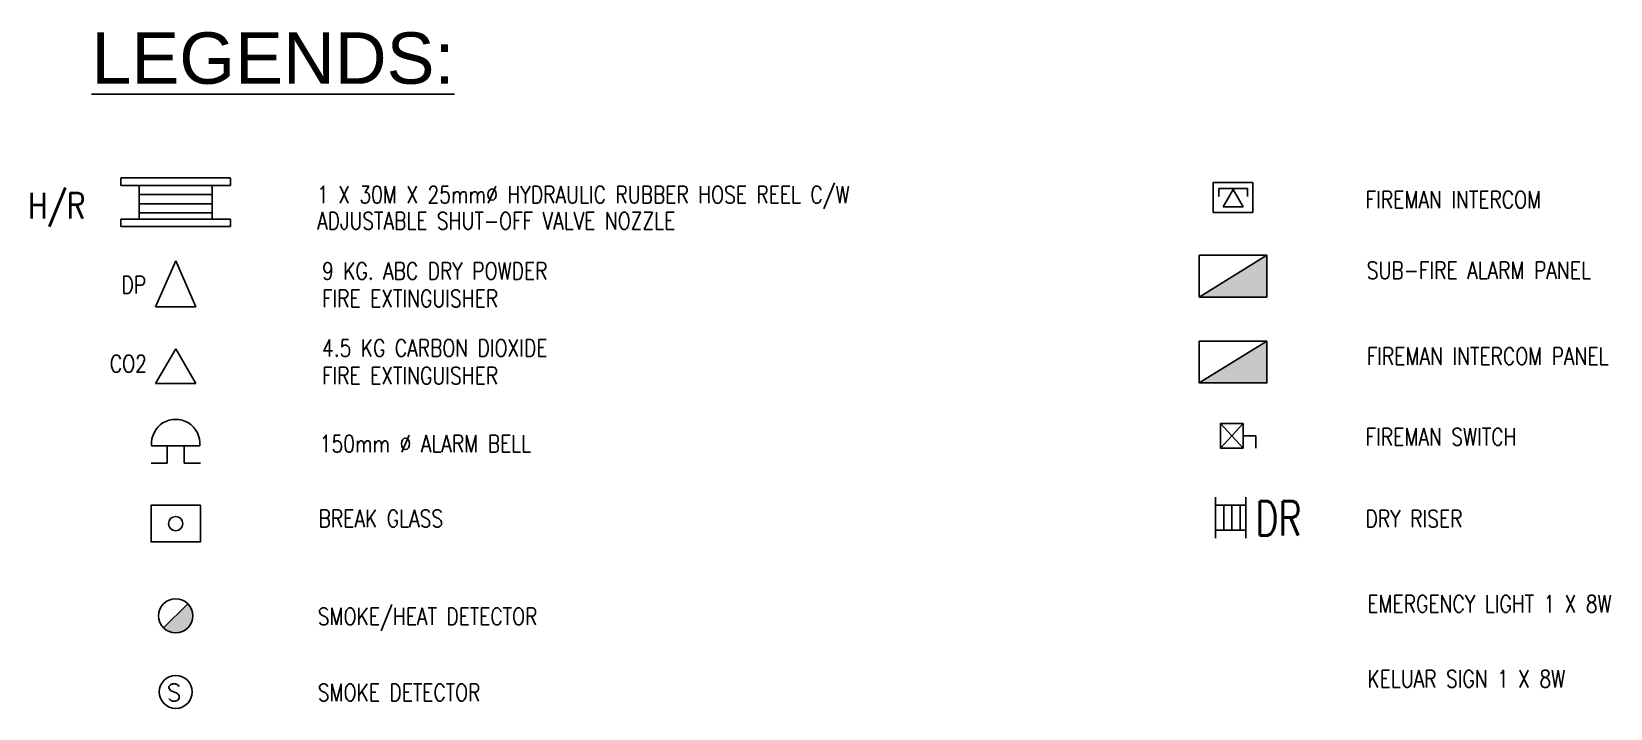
# Model space of a CAD drawing. Header units: feet. Extents: x 1463649 to 2957709, y -1501070 to -681589.
# Drawn here: x 1554950 to 1582606, y -693436 to -681589 of the extents above; entities that cross this region are included whole.
import ezdxf
from ezdxf.enums import TextEntityAlignment as Align

# ---------------------------------------------------------------- set-up
doc = ezdxf.new("R2010")
doc.units = ezdxf.units.FT
doc.header["$LTSCALE"] = 13
doc.header["$MEASUREMENT"] = 0
doc.layers.add('-DRY RISER', color=1, linetype='CONTINUOUS')
doc.layers.add('-FF', color=240, linetype='CONTINUOUS')
doc.styles.add('ARIAL', font='arial.ttf', dxfattribs={"height": 250})
doc.styles.add('E', font='ROMANS.SHX', dxfattribs={"width": 0.9})
doc.styles.add('ROMANS', font='romans')

# ---------------------------------------------------------------- blocks, each defined once
blk = doc.blocks.new('FIREMAN INTERCOM')
at = {"layer": '-FF', "color": 3, "ltscale": 10}
for p, q in [((-350, 522), (350, 522)), ((-350, 0), (-350, 522)), ((350, 522), (350, 0)), ((350, 0), (-350, 0))]:
    blk.add_line(p, q, dxfattribs=at)
at = {"layer": '-FF', "ltscale": 10}
for p, q in [((-254, 281), (-254, 422)), ((-254, 422), (251, 422)), ((-1, 402), (-176, 100)), ((173, 100), (-1, 402)), ((251, 422), (251, 281)), ((-176, 100), (173, 100))]:
    blk.add_line(p, q, dxfattribs=at)
blk = doc.blocks.new('SMOKE-HEAT DETECTOR')
at = {"layer": '-FF'}
blk.add_hatch(color=11, dxfattribs=at).paths.add_polyline_path([(300, 0, 0.198912), (212, 212), (-212, -212, 0.668179)])
at = {"layer": '-FF', "linetype": 'Continuous'}
blk.add_line((-212, -212), (212, 212), dxfattribs=at)
blk.add_circle((0, 0), 300, dxfattribs=at)
blk = doc.blocks.new('FIREMAN SWITCH')
at = {"layer": '-FF', "linetype": 'Continuous'}
for p, q in [((0, -216), (395, 216)), ((0, 216), (395, -216)), ((395, 0), (616, 0)), ((616, 0), (616, -216))]:
    blk.add_line(p, q, dxfattribs=at)
at = {"layer": '-FF', "ltscale": 1.3}
blk.add_lwpolyline([(395, 216), (0, 216), (0, -216), (395, -216)], close=True, dxfattribs=at)
blk.add_lwpolyline([(395, 216), (0, 216), (0, -216), (395, -216)], close=True, dxfattribs=at)
blk = doc.blocks.new('DRY RISER')
at = {"layer": '-DRY RISER'}
for p, q in [((-150, 0), (150, 0)), ((-90, 0), (-90, -222)), ((90, 0), (90, -222)), ((-90, -42), (90, -42)), ((-90, -102), (90, -102)), ((-150, -222), (150, -222)), ((-90, -162), (90, -162))]:
    blk.add_line(p, q, dxfattribs=at)

msp = doc.modelspace()

# ---------------------------------------------------------------- hatches: boundary and pattern name
at = {"layer": '-FF', "ltscale": 10}
for points in [[(1575402.4, -686236.6), (1576588, -686236.6), (1576588, -685505.2)], [(1575402.4, -687739.8), (1576588, -687739.8), (1576588, -687008.4)]]:
    msp.add_hatch(color=256, dxfattribs=at).paths.add_polyline_path(points)

# ---------------------------------------------------------------- linework, layer by layer
at = {"layer": '-FF', "linetype": 'Continuous'}
for p, q in [((1556514.1, -684149.3), (1558434.1, -684149.3)), ((1556514.1, -684281.4), (1556514.1, -684153.4)), ((1558434.1, -684281.4), (1558434.1, -684153.4)), ((1556514.1, -684281.4), (1558434.1, -684281.4)), ((1556834.1, -684874.7), (1556834.1, -684281.4)), ((1556834.1, -684441.4), (1558114.1, -684441.4)), ((1558114.1, -684874.7), (1558114.1, -684281.4)), ((1556834.1, -684601.4), (1558114.1, -684601.4)), ((1556834.1, -684761.4), (1558114.1, -684761.4)), ((1556514.1, -684874.7), (1558434.1, -684874.7)), ((1556514.1, -685002.7), (1556514.1, -684874.7)), ((1556514.1, -685002.7), (1558434.1, -685002.7)), ((1558434.1, -685002.7), (1558434.1, -684874.7)), ((1557474.1, -685603.7), (1557121.7, -686406.4)), ((1557474.1, -685603.7), (1557826.6, -686406.4)), ((1557121.7, -686406.4), (1557826.6, -686406.4)), ((1557474.1, -687140.6), (1557121.7, -687751.1)), ((1557474.1, -687140.6), (1557826.6, -687751.1)), ((1557121.7, -687751.1), (1557826.6, -687751.1)), ((1557050.6, -688837.4), (1557897.7, -688837.4)), ((1557324.1, -688837.4), (1557324.1, -689141.1)), ((1557624.1, -688837.4), (1557624.1, -689141.1)), ((1557042.3, -689141.1), (1557324.1, -689141.1)), ((1557624.1, -689141.1), (1557905.9, -689141.1))]:
    msp.add_line(p, q, dxfattribs=at)
at = {"layer": '-FF', "ltscale": 10}
for p, q in [((1576588, -685505.2), (1575402.4, -686236.6)), ((1576588, -687008.4), (1575402.4, -687739.8))]:
    msp.add_line(p, q, dxfattribs=at)
for points in [[(1575402.4, -686236.6), (1575402.4, -685505.2), (1576588, -685505.2), (1576588, -686236.6)], [(1575402.4, -687739.8), (1575402.4, -687008.4), (1576588, -687008.4), (1576588, -687739.8)]]:
    msp.add_lwpolyline(points, close=True, dxfattribs=at)
at = {"layer": '-FF', "linetype": 'Continuous'}
msp.add_lwpolyline([(1557042.3, -689880.9), (1557905.9, -689880.9), (1557905.9, -690521.9), (1557042.3, -690521.9)], close=True, dxfattribs=at)
for centre, radius in [((1557474.1, -690201.4), 125), ((1557474.1, -693147.3), 288.9)]:
    msp.add_circle(centre, radius, dxfattribs=at)
msp.add_arc((1557474.1, -688801.4), 425.1, 355.14158, 184.85842, dxfattribs=at)

# ---------------------------------------------------------------- block references
at = {"layer": '-DRY RISER', "linetype": 'Continuous', "xscale": 2.400000000023283, "yscale": 2.400000000023283, "zscale": 2.400000000023283, "rotation": 270}
msp.add_blockref('DRY RISER', (1576220.6, -690097.4), dxfattribs=at)
at = {"layer": '-FF', "xscale": -1}
msp.add_blockref('FIREMAN INTERCOM', (1575995.2, -684755.1), dxfattribs=at)
at = {"layer": '-FF', "linetype": 'Continuous'}
msp.add_blockref('FIREMAN SWITCH', (1575777.2, -688664.5), dxfattribs=at)
at = {"layer": '-FF'}
msp.add_blockref('SMOKE-HEAT DETECTOR', (1557474.1, -691816), dxfattribs=at)

# ---------------------------------------------------------------- texts
at = {"layer": '-DRY RISER', "linetype": 'Continuous', "style": 'ROMANS', "width": 0.75}
msp.add_text('DR', height=600, dxfattribs=at).set_placement((1576385.4, -690410.9))
at = {"layer": '-FF', "color": 3, "style": 'ARIAL'}
msp.add_text('%%uLEGENDS:', height=900, dxfattribs=at).set_placement((1559178, -682502.6), align=Align.CENTER)
at = {"layer": '-FF', "color": 4, "style": 'E', "width": 0.8}
msp.add_text('H/R', height=450, dxfattribs=at).set_placement((1554888.1, -684858.7))
at = {"layer": '-FF', "style": 'E', "width": 0.8}
for s, p in [('1 X 30M X 25mm%%C HYDRAULIC RUBBER HOSE REEL C/W', (1559951.5, -684592.6)), ('FIREMAN INTERCOM', (1578317.7, -684681.1)), ('ADJUSTABLE SHUT-OFF VALVE NOZZLE', (1559951.5, -685052.3)), ('9 KG. ABC DRY POWDER', (1560037, -685929)), ('SUB-FIRE ALARM PANEL', (1578336.9, -685917.9)), ('FIRE EXTINGUISHER', (1560037, -686411.7)), ('4.5 KG CARBON DIOXIDE', (1560037, -687278.6)), ('FIREMAN INTERCOM PANEL', (1578336.9, -687421.1)), ('FIRE EXTINGUISHER', (1560037, -687761.2)), ('FIREMAN SWITCH', (1578317.7, -688833.3)), ('150mm %%C ALARM BELL', (1559998.2, -688953.2)), ('BREAK GLASS', (1559978.3, -690262.9)), ('DRY RISER', (1578317.7, -690266.2)), ('SMOKE/HEAT DETECTOR', (1559962.8, -691976.2)), ('EMERGENCY LIGHT 1 X 8W', (1578347.8, -691756.7)), ('KELUAR SIGN 1 X 8W', (1578347.8, -693068.4)), ('SMOKE DETECTOR', (1559962.8, -693307.6))]:
    msp.add_text(s, height=300, dxfattribs=at).set_placement(p)
at = {"layer": '-FF', "color": 2, "style": 'E', "width": 0.8}
for s, p in [('DP', (1556525.9, -686171.5)), ('CO2', (1556321.3, -687551.5))]:
    msp.add_text(s, height=300, dxfattribs=at).set_placement(p)
at = {"layer": '-FF', "linetype": 'Continuous', "style": 'ROMANS'}
msp.add_text('S', height=300, dxfattribs=at).set_placement((1557317.8, -693307.6))

doc.saveas('drawing.dxf')
